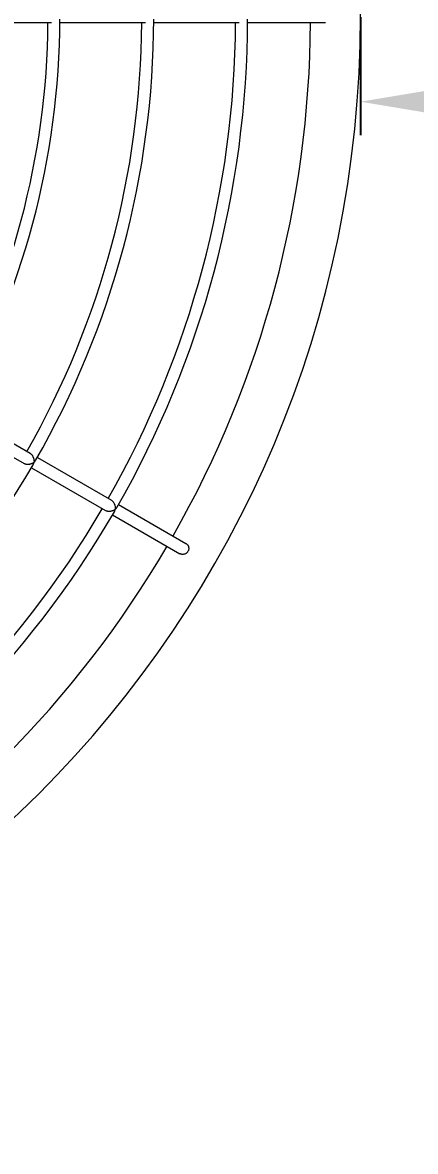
# Model space of a CAD drawing. Extents: x -3650 to 4616, y -3650 to 4857.
# Drawn here: x 1142 to 1733, y -1704 to -9 of the extents above; entities that cross this region are included whole.
import ezdxf

# ---------------------------------------------------------------- set-up
doc = ezdxf.new("R2010")
doc.units = 0
doc.header["$LTSCALE"] = 5
doc.header["$PDMODE"] = 1
doc.header["$PDSIZE"] = 20
for name, color, linetype in [('PRODUCT', 3, 'CONTINUOUS'), ('REFERENCE', 9, 'CONTINUOUS'), ('REVIEW_REQUIRED', 30, 'CONTINUOUS')]:
    doc.layers.add(name, color=color, linetype=linetype)
doc.styles.add('LG1', font='arial.ttf', dxfattribs={"height": 185})
doc.styles.get("Standard").update_dxf_attribs({"font": 'SIMPLEX'})
doc.dimstyles.new('LG_DIM', dxfattribs={"dimtxt": 2.5, "dimasz": 2.5, "dimexe": 1.25, "dimexo": 0.625, "dimtad": 1, "dimlunit": 6, "dimtxsty": 'Standard', "dimcen": 2.5, "dimazin": 3, "dimtfac": 1, "dimtmove": 0, "dimatfit": 3, "dimarcsym": 0})

# ---------------------------------------------------------------- blocks, each defined once
blk = doc.blocks.new('*D2')
at = {"layer": 'REFERENCE', "color": 0, "ltscale": 40, "transparency": 16777216}
for p in [(0, 3650), (0, -3650), (4335.8, -3650)]:
    blk.add_point(p, dxfattribs=at)
at = {"layer": 'REVIEW_REQUIRED', "color": 0, "lineweight": -2, "ltscale": 40, "transparency": 16777216}
for p, q in [((1, 3650), (4385.8, 3650)), ((4335.8, 3530), (4335.8, 142.1)), ((4335.8, -3530), (4335.8, -146.9)), ((1, -3650), (4385.8, -3650))]:
    blk.add_line(p, q, dxfattribs=at)
at = {"layer": 'REVIEW_REQUIRED', "color": 0, "ltscale": 40, "transparency": 16777216}
for points in [[(4315.8, 3530), (4355.8, 3530), (4335.8, 3650)], [(4315.8, -3530), (4355.8, -3530), (4335.8, -3650)]]:
    blk.add_solid(points, dxfattribs=at)
at = {"layer": 'REVIEW_REQUIRED', "color": 4, "ltscale": 40, "transparency": 16777216, "insert": (4335.8, -2.4), "char_height": 185, "attachment_point": 5, "style": 'LG1'}
blk.add_mtext('\\A1;7300', dxfattribs=at)
blk = doc.blocks.new('200230pl')
at = {"layer": 'REVIEW_REQUIRED', "color": 0, "linetype": 'Continuous', "lineweight": 0}
for p, q in [((1057.5, -9), (1185.8, -9)), ((1198.5, -9), (1326.8, -9)), ((1339.5, -9), (1467.8, -9)), ((1480.5, -9), (1597.3, -9)), ((1042.4, -591.4), (1153.6, -655.6)), ((1033.4, -607), (1144.6, -671.2)), ((1155.5, -677.5), (1266.7, -741.7)), ((1164.5, -661.9), (1275.7, -726.1)), ((1286.6, -732.4), (1387.8, -790.9)), ((1277.6, -748), (1378.8, -806.4))]:
    blk.add_line(p, q, dxfattribs=at)
for radius, start, end in [(1650, 270, 90), (1180.5, 330.4368, 359.5632), (1198.5, 330.175, 359.825), (1321.5, 330.3902, 359.6098), (1339.5, 330.1565, 359.8435), (1462.5, 330.3526, 359.6474), (1480.5, 330.1416, 359.8584), (1575, 330.3274, 359.6726), (1339.5, 300.1565, 329.8435), (1462.5, 300.3526, 329.6474), (1480.5, 300.1416, 329.8584), (1575, 300.3274, 329.6726)]:
    blk.add_arc((0, 0), radius, start, end, dxfattribs=at)
for points, knots in [([(1153.6, -655.6), (1153.7, -655.7), (1153.7, -655.7), (1154, -655.9), (1154.2, -656), (1154.8, -656.4), (1155.1, -656.7), (1155.6, -657.3), (1155.8, -657.4), (1156.1, -657.8), (1156.2, -658), (1156.5, -658.4), (1156.7, -658.6), (1157, -659), (1157.1, -659.2), (1157.7, -660.2), (1158.1, -661), (1158.6, -662.3), (1158.7, -662.7), (1159, -663.6), (1159.1, -664), (1159.2, -664.4)], [0.01703736, 0.01703736, 0.01703736, 0.01703736, 0.01733096, 0.01733096, 0.01804503, 0.01804503, 0.01947317, 0.01947317, 0.02018724, 0.02018724, 0.02090131, 0.02090131, 0.02161538, 0.02161538, 0.02232945, 0.02232945, 0.02518573, 0.02518573, 0.02661387, 0.02661387, 0.02804201, 0.02804201, 0.02804201, 0.02804201]), ([(1159.4, -669.4), (1159.3, -669.4), (1159.2, -669.5), (1159, -669.6), (1158.9, -669.7), (1158.6, -669.9), (1158.4, -670), (1157.8, -670.4), (1157.4, -670.6), (1156.6, -671.1), (1156.1, -671.3), (1155.1, -671.6), (1154.6, -671.8), (1153.6, -672.1), (1153.1, -672.2), (1152.3, -672.3), (1152, -672.4), (1151.4, -672.4), (1151.1, -672.5), (1150.3, -672.5), (1149.7, -672.5), (1148.8, -672.5), (1148.5, -672.4), (1147.9, -672.3), (1147.6, -672.3), (1147.1, -672.2), (1146.8, -672.1), (1146.2, -671.9), (1145.9, -671.8), (1145.3, -671.6), (1144.9, -671.4), (1144.6, -671.2)], [-0.00001903, -0.00001903, -0.00001903, -0.00001903, 0.00041919, 0.00041919, 0.00085742, 0.00085742, 0.00173388, 0.00173388, 0.00348678, 0.00348678, 0.00523969, 0.00523969, 0.0069926, 0.0069926, 0.00874551, 0.00874551, 0.00962196, 0.00962196, 0.01049841, 0.01049841, 0.01225132, 0.01225132, 0.01312778, 0.01312778, 0.01400423, 0.01400423, 0.01488068, 0.01488068, 0.01575714, 0.01575714, 0.01702653, 0.01702653, 0.01702653, 0.01702653]), ([(1158.2, -672.9), (1158.4, -672.7), (1158.5, -672.4), (1158.7, -671.8), (1158.8, -671.6), (1159, -671), (1159.1, -670.6), (1159.2, -670.2), (1159.3, -670), (1159.3, -669.8), (1159.3, -669.7), (1159.3, -669.5), (1159.4, -669.4), (1159.4, -669.4)], [0.02882482, 0.02882482, 0.02882482, 0.02882482, 0.03012183, 0.03012183, 0.03141884, 0.03141884, 0.03271585, 0.03271585, 0.033364355, 0.033364355, 0.033688607, 0.033688607, 0.03401286, 0.03401286, 0.03401286, 0.03401286]), ([(1159.2, -664.4), (1159.3, -664.8), (1159.3, -665.3), (1159.4, -666.1), (1159.5, -666.5), (1159.5, -667.4), (1159.5, -667.8), (1159.5, -668.4), (1159.5, -668.6), (1159.4, -668.9), (1159.4, -669), (1159.4, -669.2), (1159.4, -669.3), (1159.4, -669.4)], [0.028042009, 0.028042009, 0.028042009, 0.028042009, 0.029541277, 0.029541277, 0.031040545, 0.031040545, 0.032539813, 0.032539813, 0.033289448, 0.033289448, 0.033664265, 0.033664265, 0.034039082, 0.034039082, 0.034039082, 0.034039082]), ([(1159.4, -669.4), (1159.4, -669.3), (1159.5, -669.3), (1159.6, -669.2), (1159.8, -669), (1160, -668.8), (1160.4, -668.5), (1160.6, -668.3), (1161.2, -667.6), (1161.6, -667.1), (1161.9, -666.6)], [-0.000019032, -0.000019032, -0.000019032, -0.000019032, 0.000307457, 0.000307457, 0.000633947, 0.001286927, 0.001286927, 0.002592885, 0.002592885, 0.005204803, 0.005204803, 0.005204803, 0.005204803]), ([(1275.7, -726.1), (1275.8, -726.2), (1275.8, -726.2), (1276.1, -726.4), (1276.3, -726.5), (1276.9, -726.9), (1277.2, -727.2), (1277.7, -727.8), (1277.9, -727.9), (1278.2, -728.3), (1278.4, -728.5), (1278.7, -728.9), (1278.8, -729.1), (1279.1, -729.5), (1279.2, -729.7), (1279.8, -730.7), (1280.2, -731.5), (1280.7, -732.8), (1280.9, -733.2), (1281.1, -734.1), (1281.2, -734.5), (1281.3, -734.9)], [0.01703621, 0.01703621, 0.01703621, 0.01703621, 0.01733031, 0.01733031, 0.0180443, 0.0180443, 0.01947229, 0.01947229, 0.02018629, 0.02018629, 0.02090028, 0.02090028, 0.02161428, 0.02161428, 0.02232827, 0.02232827, 0.02518425, 0.02518425, 0.02661224, 0.02661224, 0.02804023, 0.02804023, 0.02804023, 0.02804023]), ([(1281.5, -739.9), (1281.4, -739.9), (1281.3, -740), (1281.1, -740.1), (1281, -740.2), (1280.7, -740.4), (1280.5, -740.5), (1280, -740.9), (1279.5, -741.1), (1278.7, -741.6), (1278.2, -741.8), (1277.2, -742.1), (1276.7, -742.3), (1275.7, -742.6), (1275.2, -742.7), (1274.4, -742.8), (1274.1, -742.9), (1273.5, -742.9), (1273.2, -743), (1272.4, -743), (1271.8, -743), (1270.9, -743), (1270.6, -742.9), (1270, -742.8), (1269.7, -742.8), (1269.2, -742.7), (1268.9, -742.6), (1268.3, -742.4), (1268, -742.3), (1267.4, -742.1), (1267, -741.9), (1266.7, -741.7)], [-0.00001903, -0.00001903, -0.00001903, -0.00001903, 0.00041919, 0.00041919, 0.00085742, 0.00085742, 0.00173386, 0.00173386, 0.00348674, 0.00348674, 0.00523962, 0.00523962, 0.00699251, 0.00699251, 0.00874539, 0.00874539, 0.00962183, 0.00962183, 0.01049827, 0.01049827, 0.01225116, 0.01225116, 0.0131276, 0.0131276, 0.01400404, 0.01400404, 0.01488048, 0.01488048, 0.01575692, 0.01575692, 0.01702642, 0.01702642, 0.01702642, 0.01702642]), ([(1280.3, -743.4), (1280.5, -743.2), (1280.6, -742.9), (1280.8, -742.3), (1281, -742), (1281.1, -741.5), (1281.2, -741.1), (1281.3, -740.7), (1281.4, -740.5), (1281.4, -740.3), (1281.4, -740.2), (1281.5, -740), (1281.5, -739.9), (1281.5, -739.9)], [0.028826775, 0.028826775, 0.028826775, 0.028826775, 0.030123629, 0.030123629, 0.031420483, 0.031420483, 0.032717336, 0.032717336, 0.033365763, 0.033365763, 0.033689977, 0.033689977, 0.03401419, 0.03401419, 0.03401419, 0.03401419]), ([(1281.3, -734.9), (1281.4, -735.3), (1281.4, -735.8), (1281.5, -736.6), (1281.6, -737), (1281.6, -737.9), (1281.6, -738.3), (1281.6, -738.9), (1281.6, -739.1), (1281.5, -739.4), (1281.5, -739.5), (1281.5, -739.7), (1281.5, -739.8), (1281.5, -739.9)], [0.028040228, 0.028040228, 0.028040228, 0.028040228, 0.029539645, 0.029539645, 0.031039063, 0.031039063, 0.032538481, 0.032538481, 0.03328819, 0.03328819, 0.033663044, 0.033663044, 0.034037898, 0.034037898, 0.034037898, 0.034037898]), ([(1281.5, -739.9), (1281.5, -739.8), (1281.6, -739.8), (1281.7, -739.7), (1281.9, -739.5), (1282.1, -739.3), (1282.5, -739), (1282.7, -738.8), (1283.3, -738.1), (1283.7, -737.6), (1284, -737.1)], [-0.000019027, -0.000019027, -0.000019027, -0.000019027, 0.000307424, 0.000307424, 0.000633875, 0.001286776, 0.001286776, 0.002592578, 0.002592578, 0.005204183, 0.005204183, 0.005204183, 0.005204183]), ([(1387.8, -790.9), (1387.8, -790.9), (1387.8, -790.9), (1388.1, -791), (1388.3, -791.2), (1389, -791.7), (1389.4, -792), (1389.9, -792.7), (1390.1, -792.9), (1390.4, -793.3), (1390.6, -793.6), (1390.9, -794.1), (1391, -794.3), (1391.3, -794.8), (1391.4, -795.1), (1391.7, -795.9), (1391.8, -796.5), (1391.9, -797.3), (1392, -797.6), (1392, -798.2), (1392, -798.5), (1392, -798.8)], [0.06544333, 0.06544333, 0.06544333, 0.06544333, 0.065496418, 0.065496418, 0.066378637, 0.066378637, 0.068143073, 0.068143073, 0.069025292, 0.069025292, 0.06990751, 0.06990751, 0.070789729, 0.070789729, 0.071671947, 0.071671947, 0.073436384, 0.073436384, 0.074318602, 0.074318602, 0.075200821, 0.075200821, 0.075200821, 0.075200821]), ([(1392, -798.8), (1392, -799.4), (1391.9, -800), (1391.7, -800.9), (1391.6, -801.1), (1391.4, -801.7), (1391.3, -802), (1390.9, -802.8), (1390.6, -803.3), (1390.1, -804), (1389.9, -804.2), (1389.5, -804.7), (1389.3, -804.9), (1388.9, -805.3), (1388.7, -805.5), (1388.2, -805.8), (1388, -806), (1387.2, -806.5), (1386.7, -806.7), (1385.9, -807), (1385.6, -807.1), (1385, -807.3), (1384.7, -807.3), (1383.9, -807.5), (1383.3, -807.5), (1382.4, -807.5), (1382.2, -807.5), (1381.6, -807.4), (1381.3, -807.4), (1380.8, -807.2), (1380.5, -807.2), (1380, -807), (1379.7, -806.9), (1379.2, -806.7), (1379, -806.6), (1378.8, -806.4)], [0.01872353, 0.01872353, 0.01872353, 0.01872353, 0.02048892, 0.02048892, 0.02137162, 0.02137162, 0.02225431, 0.02225431, 0.02401971, 0.02401971, 0.02490241, 0.02490241, 0.0257851, 0.0257851, 0.0266678, 0.0266678, 0.0275505, 0.0275505, 0.02931589, 0.02931589, 0.03019859, 0.03019859, 0.03108129, 0.03108129, 0.03284668, 0.03284668, 0.03372938, 0.03372938, 0.03461207, 0.03461207, 0.03549477, 0.03549477, 0.03637747, 0.03637747, 0.03720454, 0.03720454, 0.03720454, 0.03720454])]:
    blk.add_open_spline(points, degree=3, knots=knots, dxfattribs=at)
blk = doc.blocks.new('*D5')
at = {"layer": 'REFERENCE', "color": 0, "ltscale": 40, "transparency": 16777216}
for p in [(1650, 0), (3650, 0), (3650, -127.8)]:
    blk.add_point(p, dxfattribs=at)
at = {"layer": 'REVIEW_REQUIRED', "color": 0, "lineweight": -2, "ltscale": 40, "transparency": 16777216}
for p, q in [((1650, -1), (1650, -177.8)), ((3650, -1), (3650, -177.8)), ((1770, -127.8), (2322.5, -127.8)), ((3530, -127.8), (2977.5, -127.8))]:
    blk.add_line(p, q, dxfattribs=at)
at = {"layer": 'REVIEW_REQUIRED', "color": 0, "ltscale": 40, "transparency": 16777216}
for points in [[(1770, -107.8), (1770, -147.8), (1650, -127.8)], [(3530, -107.8), (3530, -147.8), (3650, -127.8)]]:
    blk.add_solid(points, dxfattribs=at)
at = {"layer": 'REVIEW_REQUIRED', "color": 4, "ltscale": 40, "transparency": 16777216, "insert": (2650, -127.8), "char_height": 185, "attachment_point": 5, "style": 'LG1'}
blk.add_mtext('\\A1;2000', dxfattribs=at)

msp = doc.modelspace()

# ---------------------------------------------------------------- linework, layer by layer
at = {"layer": 'REVIEW_REQUIRED', "lineweight": 0}
msp.add_circle((0, 0), 3650, dxfattribs=at)

# ---------------------------------------------------------------- block references
at = {"layer": 'PRODUCT'}
msp.add_blockref('200230pl', (0, 0), dxfattribs=at)

# ---------------------------------------------------------------- dimensions: what is measured, and where the dimension line sits
at = {"layer": 'REVIEW_REQUIRED', "ltscale": 40}
dim = msp.add_linear_dim(base=(4335.8, -3650), p1=(0, 3650), p2=(0, -3650), angle=90, dimstyle='LG_DIM', override={"dimtxt": 185, "dimasz": 120, "dimexe": 50, "dimexo": 1, "dimgap": 50, "dimtad": 0, "dimtih": 1, "dimtoh": 1, "dimdec": 0, "dimrnd": 10, "dimlunit": 2, "dimtxsty": 'LG1', "dimclrt": 4, "dimadec": 4, "dimtdec": 0}, dxfattribs=at)
dim.commit()
dim.dimension.update_dxf_attribs({"geometry": '*D2', "text_midpoint": (4335.8, -2.4), "dimtype": 160})
dim = msp.add_linear_dim(base=(3650, -127.8), p1=(1650, 0), p2=(3650, 0), dimstyle='LG_DIM', override={"dimtxt": 185, "dimasz": 120, "dimexe": 50, "dimexo": 1, "dimgap": 50, "dimtad": 0, "dimtih": 1, "dimtoh": 1, "dimdec": 0, "dimrnd": 10, "dimlunit": 2, "dimtxsty": 'LG1', "dimclrt": 4, "dimadec": 4, "dimtdec": 0}, dxfattribs=at)
dim.commit()
dim.dimension.update_dxf_attribs({"geometry": '*D5', "text_midpoint": (2650, -127.8)})

doc.saveas('drawing.dxf')
